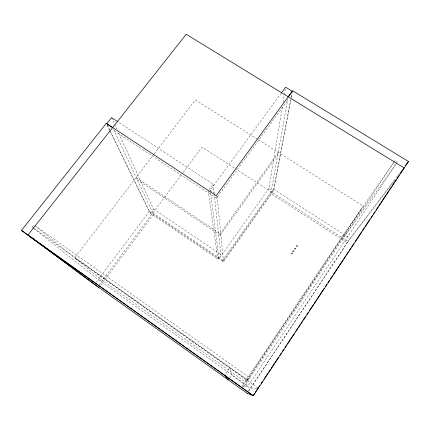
<?xml version="1.0" encoding="UTF-8"?>
<svg xmlns="http://www.w3.org/2000/svg" width="430" height="430" viewBox="0 0 430 430"><rect width="100%" height="100%" fill="white"/><g stroke="black" fill="none" stroke-linecap="round" stroke-linejoin="round"><path stroke-width="0.32" stroke-dasharray="2.15 1.61" d="M210.533 192.957L219.02 258.758L268.906 188.442L282.451 106.387M283.107 102.415L285.294 89.182M287.863 98.631L270.852 193.5L347.15 242.837L394.509 180.702M109.811 130.602L149.264 211.474L223.493 261.789L273.329 191.296L291.067 97.863M291.191 97.207L292.19 91.945M271.153 191.823L222.74 260.231L222.853 261.354L273.829 189.286L290.847 99.937M291.352 97.309L292.099 93.364M297.259 246.239A0.613 0.591 19.9 0 0 296.781 245.31A0.613 0.591 19.9 0 0 296.2 246.153A0.613 0.591 19.9 0 0 297.259 246.239L297.329 246.1M394.219 161.739L342.473 235.952L242.246 385.807L243.848 386.952L248.153 385.904L396.987 162.653M248.54 391.058L350.074 238.44L399.981 172.726M248.621 391.133L348.128 241.552L236.414 169.382M246.911 380.206L361.99 208.05M243.848 386.952L393.498 162.873M393.869 162.314L394.987 160.643L397.358 162.094M229.883 377.776L231.722 375.057L229.615 367.908L224.949 374.799M110.526 131.585L150.269 213.221L217.757 258.984L220.869 254.598L214.14 194.102M396.965 162.642L344.038 236.962L342.473 235.952M137.197 179.632L220.203 235.258L220.036 233.624L278.231 152.327M220.203 235.258L277.802 154.741M114.213 130.86L216.446 198.257L287.53 100.469M208.991 189.641L213.027 184.131L118.314 122.045M210.447 192.296L210.189 190.302L280.881 93.67M100.566 285.418L153.58 214.403L113.23 128.774M96.207 282.311L149.264 211.474M150.269 213.221L153.429 209.001L118.562 132.865M34.357 228.631L248.207 380.383L243.885 383.356L99.91 280.908L101.034 279.409L34.954 225.718M98.954 285.063L182.755 172.908M183.153 172.371L201.998 147.151L235.85 169.022M258.07 388.107L74.777 257.833L153.832 154.354M154.241 153.816L195.397 99.943L257.801 139.406M99.91 280.908L32.169 227.078L33.911 224.874M242.246 385.807L245.691 384.151L248.153 385.904M256.801 388.156L250.453 388.381L231.722 375.057M258.371 139.766L363.329 206.137L247.04 380.104L74.777 257.833M273.829 189.286L350.074 238.44M268.906 188.442L273.329 191.296M210.189 190.302L215.951 194.091M136.176 177.466L220.036 233.624M153.429 209.001L220.869 254.598M152.87 212.898L222.74 260.231M35.007 225.648L249.878 377.879L244.982 381.722L101.034 279.409M32.169 227.078L33.814 228.244M107.161 125.173L109.516 130M107.306 124.98L110.231 130.983M111.59 117.637L114.38 123.727M114.659 124.34L116.89 129.21M208.26 190.646L217.757 258.984M213.027 184.131L214.065 193.435M216.252 196.365L216.446 198.257M217.128 196.107L223.493 261.789M294.523 248.604A0.613 0.591 20.1 0 0 295.582 248.685A0.613 0.591 20.1 0 0 295.104 247.755A0.613 0.591 20.1 0 0 294.523 248.604M294.469 248.739A0.613 0.591 20.1 0 0 295.528 248.825A0.613 0.591 20.1 0 0 295.05 247.895A0.613 0.591 20.1 0 0 294.469 248.739M292.846 251.061A0.618 0.591 20.3 0 0 293.905 251.142A0.618 0.591 20.3 0 0 293.427 250.206A0.618 0.591 20.3 0 0 292.846 251.061M292.792 251.195A0.613 0.591 20.3 0 0 293.851 251.276A0.613 0.591 20.3 0 0 293.373 250.341A0.613 0.591 20.3 0 0 292.792 251.195M291.169 253.517A0.618 0.597 20.5 0 0 292.228 253.598A0.618 0.597 20.5 0 0 291.75 252.668A0.618 0.597 20.5 0 0 291.169 253.517M291.115 253.652A0.613 0.597 20.6 0 0 292.174 253.732A0.613 0.597 20.6 0 0 291.696 252.797A0.613 0.597 20.6 0 0 291.115 253.652M296.141 246.293A0.613 0.591 19.9 0 0 297.2 246.374A0.613 0.591 19.9 0 0 296.721 245.444A0.613 0.591 19.9 0 0 296.141 246.293"/><path stroke-width="0.64" d="M253.431 395.111L254.555 393.412M255.216 392.418L259.741 385.581M261.225 383.345L262.708 381.109M263.821 379.432L267.895 373.278M268.637 372.16L270.491 369.365M271.233 368.247L278.64 357.061M279.753 355.384L281.236 353.148M282.349 351.466L283.827 349.23M284.94 347.553L286.794 344.758M287.536 343.64L294.577 333.013M295.684 331.337L297.538 328.541M298.28 327.418L300.135 324.623M300.876 323.505L302.725 320.71M303.467 319.592L305.321 316.797M306.805 314.556L308.283 312.32M309.396 310.643L313.475 304.494M314.212 303.376L316.066 300.575M316.808 299.457L324.22 288.272M325.333 286.595L326.811 284.359M327.923 282.682L329.407 280.446M330.519 278.769L332.368 275.969M333.11 274.851L343.118 259.752M343.855 258.634L345.709 255.839M346.451 254.721L348.305 251.921M349.047 250.803L350.896 248.008M351.638 246.89L353.863 243.536M354.976 241.859L361.641 231.791M362.382 230.673L364.237 227.878M364.979 226.755L369.795 219.488M370.907 217.811L372.391 215.575M373.503 213.893L374.981 211.657M376.094 209.98L377.948 207.185M378.69 206.067L388.693 190.968M389.435 189.85L391.289 187.05M392.026 185.932L393.88 183.137M394.622 182.019L396.476 179.224M397.218 178.106L399.067 175.306M400.55 173.07L402.034 170.834M247.051 393.294L253.324 395.745L408.5 161.503L292.599 90.741L216.188 195.736L106.28 123.362L21.5 230.389L94.6 284.456L247.153 393.337M288.374 96.702L292.314 91.284L285.622 87.193L281.274 93.133M405.254 165.776L408.5 161.503M400.986 172.21L404.221 167.958L186.212 34.255L27.966 235L98.959 287.573M117.755 121.679L111.59 117.637L106.726 123.781L112.332 127.473M21.5 230.389L253.324 395.745M30.702 237.027L253.076 395.648M224.589 375.331L228.416 379.959"/></g></svg>
